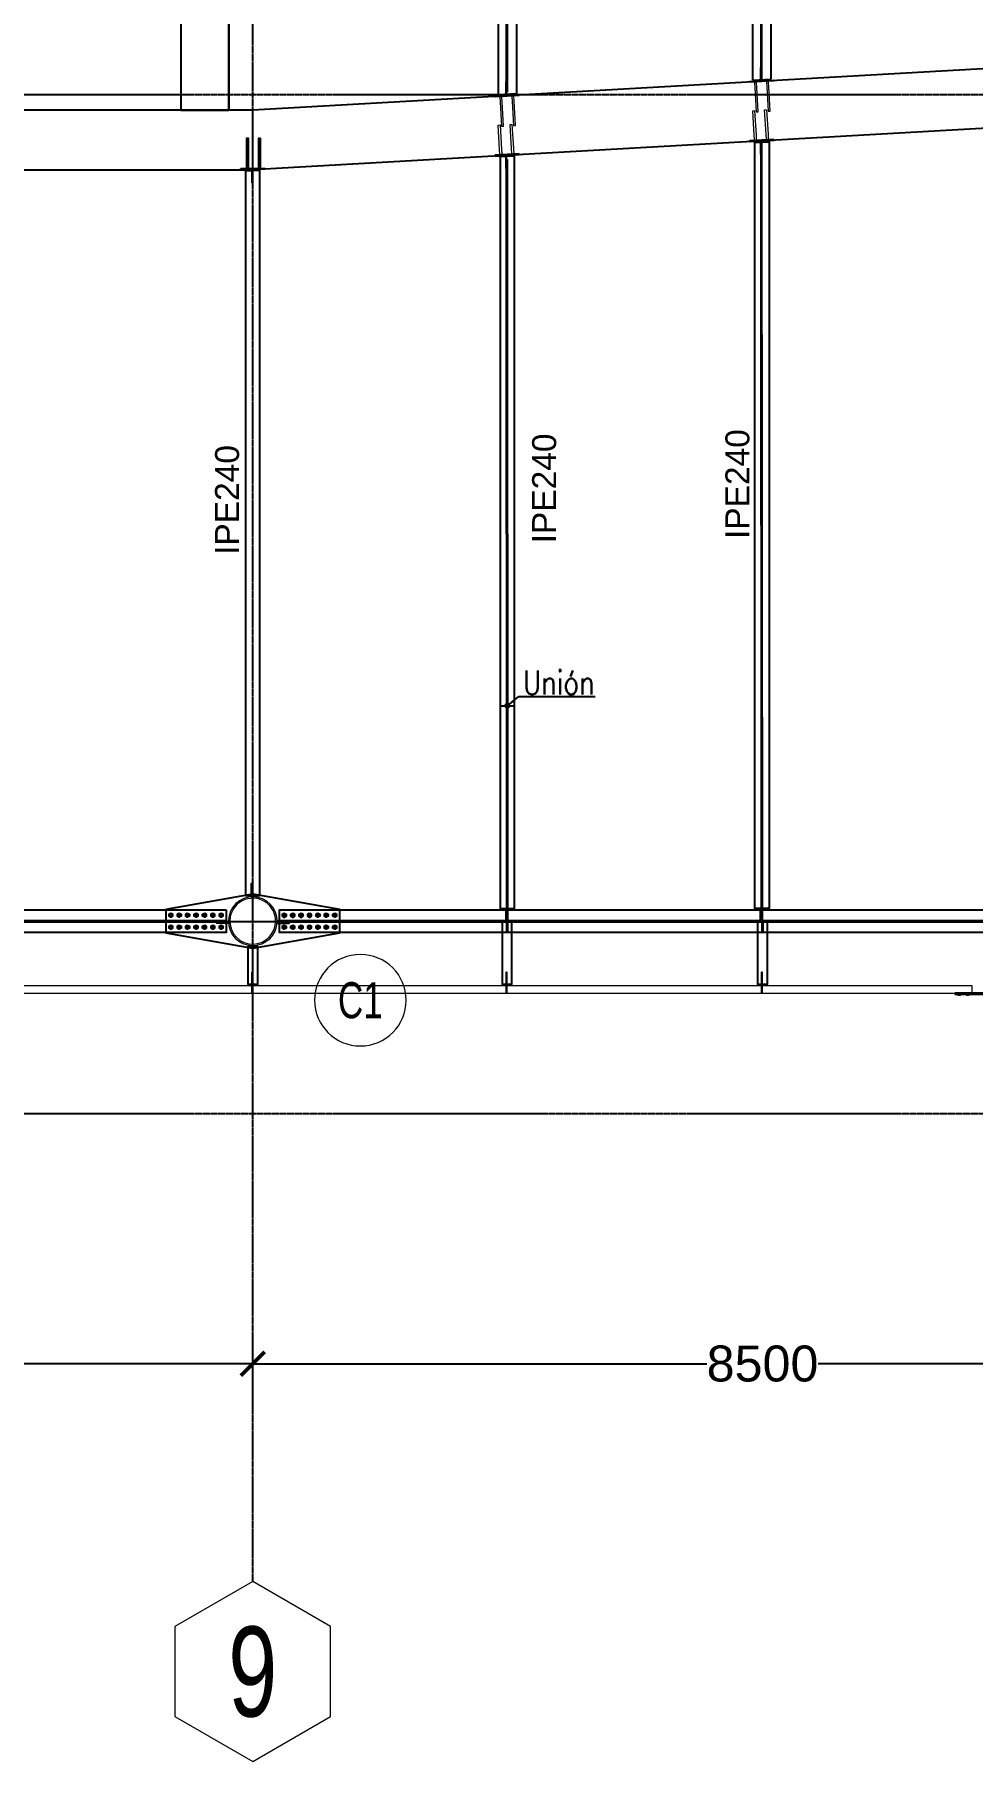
# Model space of a CAD drawing. Header units: millimetres. Extents: x -12345 to 95575, y -10691 to 31862.
# Drawn here: x 23681 to 31500, y -5407 to 9000 of the extents above; entities that cross this region are included whole.
import ezdxf
from ezdxf.enums import TextEntityAlignment as Align

# ---------------------------------------------------------------- set-up
doc = ezdxf.new("R2010")
doc.units = ezdxf.units.MM
doc.header["$LTSCALE"] = 0.9
doc.linetypes.add('DXK_LINE_DOT3', pattern=[5.9187, 2.979, -0.9799, 0.9799, -0.9799])
doc.layers.get('0').update_dxf_attribs({"color": 255})
for name, color, linetype, lineweight in [('0-1', 7, 'Continuous', 5), ('E_TEXTO', 3, 'Continuous', 9), ('E_VIGAS-1', 254, 'Continuous', 25), ('E_VIGAS-2', 5, 'Continuous', 25), ('HCB_EJES', 1, 'DXK_LINE_DOT3', 9), ('HCB_VARILLA', 5, 'Continuous', 15), ('TUBO-REDONDO', 1, 'Continuous', 9)]:
    doc.layers.add(name, color=color, linetype=linetype, lineweight=lineweight)
for name, color, linetype in [('COTAS', 8, 'Continuous'), ('HCB-EJES', 1, 'Continuous'), ('HCB-PLATINAS', 3, 'Continuous'), ('HCB-ROTULOS', 2, 'Continuous'), ('HCB_ALMA', 252, 'Continuous'), ('HCB_PANTALLAS', 6, 'Continuous'), ('HCB_PLATINA', 4, 'Continuous'), ('HCB_VIGAS', 4, 'Continuous'), ('UNIÒN', 6, 'Continuous')]:
    doc.layers.add(name, color=color, linetype=linetype)
doc.styles.add('Arial Narrow', font='', dxfattribs={"height": 0.2})
doc.styles.add('CNI_COTAS', font='romans.shx', dxfattribs={"width": 0.8})
doc.styles.add('VERDANA', font='arial.ttf')
doc.styles.get('Arial Narrow').set_extended_font_data('Arial Narrow')
doc.dimstyles.new('1.125', dxfattribs={"dimscale": 0, "dimtxt": 300, "dimasz": 200, "dimexe": 4, "dimexo": 4, "dimgap": 15, "dimtad": 0, "dimdec": 0, "dimzin": 4, "dimdsep": 46, "dimtxsty": 'VERDANA', "dimblk": 'ARCHTICK', "dimcen": -10, "dimclrd": 256, "dimclrt": 3, "dimadec": 0, "dimazin": 0, "dimtfac": 1, "dimtdec": 0, "dimtmove": 2, "dimatfit": 0, "dimldrblk": 'OBLIQUE', "dimfxl": 0.05, "dimtolj": 1, "dimtzin": 0, "dimarcsym": 0})
doc.dimstyles.new('UNIÒN', dxfattribs={"dimscale": 0, "dimtxt": 200, "dimasz": 60, "dimexe": 4, "dimexo": 4, "dimgap": 15, "dimtad": 1, "dimdec": 0, "dimzin": 4, "dimdsep": 46, "dimtxsty": 'CNI_COTAS', "dimcen": -0.09, "dimclrd": 6, "dimclrt": 3, "dimadec": 0, "dimazin": 0, "dimtfac": 1, "dimtdec": 0, "dimtmove": 2, "dimatfit": 0, "dimfxl": 0.05, "dimtolj": 1, "dimtzin": 0, "dimarcsym": 0})

# ---------------------------------------------------------------- blocks, each defined once
blk = doc.blocks.new('_ArchTick')
at = {"color": 0, "linetype": 'ByBlock', "const_width": 0.15}
blk.add_lwpolyline([(-0.5, -0.5), (0.5, 0.5)], dxfattribs=at)
blk = doc.blocks.new('*D107')
at = {"layer": 'COTAS', "color": 0, "lineweight": -2, "transparency": 16777216}
for p, q in [((17000, -2507), (17000, -2085)), ((25500, -2507), (25500, -2085))]:
    blk.add_line(p, q, dxfattribs=at)
at = {"layer": 'COTAS', "lineweight": -2, "transparency": 16777216}
for p, q in [((17000, -2089), (20787, -2089)), ((25500, -2089), (21713, -2089))]:
    blk.add_line(p, q, dxfattribs=at)
at = {"layer": 'Defpoints', "color": 0, "transparency": 16777216}
for p in [(17000, -2089), (17000, -2511), (25500, -2511)]:
    blk.add_point(p, dxfattribs=at)
at = {"layer": 'COTAS', "lineweight": -2, "transparency": 16777216, "xscale": 200, "yscale": 200, "zscale": 200, "rotation": 180}
blk.add_blockref('_ArchTick', (17000, -2089), dxfattribs=at)
at = {"layer": 'COTAS', "lineweight": -2, "transparency": 16777216, "xscale": 200, "yscale": 200, "zscale": 200}
blk.add_blockref('_ArchTick', (25500, -2089), dxfattribs=at)
at = {"layer": 'COTAS', "color": 3, "transparency": 16777216, "insert": (21250, -2089), "char_height": 300, "attachment_point": 5, "style": 'VERDANA'}
blk.add_mtext('\\A1;8500', dxfattribs=at)
blk = doc.blocks.new('_Oblique')
at = {"color": 0, "linetype": 'ByBlock', "lineweight": -2}
blk.add_line((-0.5, -0.5), (0.5, 0.5), dxfattribs=at)
blk = doc.blocks.new('*D108')
at = {"layer": 'COTAS', "color": 0, "lineweight": -2, "transparency": 16777216}
for p, q in [((25500, -2507), (25500, -2085)), ((34000, -2507), (34000, -2085))]:
    blk.add_line(p, q, dxfattribs=at)
at = {"layer": 'COTAS', "lineweight": -2, "transparency": 16777216}
for p, q in [((25500, -2089), (29287, -2089)), ((34000, -2089), (30213, -2089))]:
    blk.add_line(p, q, dxfattribs=at)
at = {"layer": 'Defpoints', "color": 0, "transparency": 16777216}
for p in [(25500, -2089), (25500, -2511), (34000, -2511)]:
    blk.add_point(p, dxfattribs=at)
at = {"layer": 'COTAS', "lineweight": -2, "transparency": 16777216, "xscale": 200, "yscale": 200, "zscale": 200, "rotation": 180}
blk.add_blockref('_ArchTick', (25500, -2089), dxfattribs=at)
at = {"layer": 'COTAS', "lineweight": -2, "transparency": 16777216, "xscale": 200, "yscale": 200, "zscale": 200}
blk.add_blockref('_ArchTick', (34000, -2089), dxfattribs=at)
at = {"layer": 'COTAS', "color": 3, "transparency": 16777216, "insert": (29750, -2089), "char_height": 300, "attachment_point": 5, "style": 'VERDANA'}
blk.add_mtext('\\A1;8500', dxfattribs=at)
blk = doc.blocks.new('CNI_TAG COLUMNAS CONCRETO MARCA - CNI_COLUMNA CONCRETO-582370-PLANTA TIPO PISO 18 A PISO 23')
at = {"layer": 'E_TEXTO'}
for start, end in [(360, 180), (180, 360)]:
    blk.add_arc((0.000261, -0.000148), 0.002545, start, end, dxfattribs=at)

msp = doc.modelspace()

# ---------------------------------------------------------------- linework, layer by layer
at = {"color": 1, "linetype": 'Continuous'}
for centre, radius, start, end in [((24816.9, 1653.1), 11.5, 18.0268, 198.0268), ((24816.9, 1653.1), 11.5, 198.0268, 18.0268), ((24816.9, 1653.1), 10, 90.0268, 270.0268), ((24816.9, 1653.1), 10, 270.0268, 90.0268), ((24886.9, 1653.1), 11.5, 18.0268, 198.0268), ((24886.9, 1653.1), 11.5, 198.0268, 18.0268), ((24886.9, 1653.1), 10, 90.0268, 270.0268), ((24886.9, 1653.1), 10, 270.0268, 90.0268), ((24956.9, 1653.1), 11.5, 18.0268, 198.0268), ((24956.9, 1653.1), 11.5, 198.0268, 18.0268), ((24956.9, 1653.1), 10, 90.0268, 270.0268), ((24956.9, 1653.1), 10, 270.0268, 90.0268), ((25026.9, 1653.2), 11.5, 18.0268, 198.0268), ((25026.9, 1653.2), 11.5, 198.0268, 18.0268), ((25026.9, 1653.2), 10, 90.0268, 270.0268), ((25026.9, 1653.2), 10, 270.0268, 90.0268), ((25096.9, 1653.2), 11.5, 18.0268, 198.0268), ((25096.9, 1653.2), 11.5, 198.0268, 18.0268), ((25096.9, 1653.2), 10, 90.0268, 270.0268), ((25096.9, 1653.2), 10, 270.0268, 90.0268), ((25166.9, 1653.2), 11.5, 18.0268, 198.0268), ((25166.9, 1653.2), 11.5, 198.0268, 18.0268), ((25166.9, 1653.2), 10, 90.0268, 270.0268), ((25166.9, 1653.2), 10, 270.0268, 90.0268), ((25236.9, 1653.3), 11.5, 18.0268, 198.0268), ((25236.9, 1653.3), 11.5, 198.0268, 18.0268), ((25236.9, 1653.3), 10, 90.0268, 270.0268), ((25236.9, 1653.3), 10, 270.0268, 90.0268), ((25762.9, 1652.5), 11.5, 18.0268, 198.0268), ((25762.9, 1652.5), 11.5, 198.0268, 18.0268), ((25762.9, 1652.5), 10, 90.0268, 270.0268), ((25762.9, 1652.5), 10, 270.0268, 90.0268), ((25832.9, 1652.5), 11.5, 18.0268, 198.0268), ((25832.9, 1652.5), 11.5, 198.0268, 18.0268), ((25832.9, 1652.5), 10, 90.0268, 270.0268), ((25832.9, 1652.5), 10, 270.0268, 90.0268), ((25902.9, 1652.5), 11.5, 18.0268, 198.0268), ((25902.9, 1652.5), 11.5, 198.0268, 18.0268), ((25902.9, 1652.5), 10, 90.0268, 270.0268), ((25902.9, 1652.5), 10, 270.0268, 90.0268), ((25972.9, 1652.6), 11.5, 18.0268, 198.0268), ((25972.9, 1652.6), 11.5, 198.0268, 18.0268), ((25972.9, 1652.6), 10, 90.0268, 270.0268), ((25972.9, 1652.6), 10, 270.0268, 90.0268), ((26042.9, 1652.6), 11.5, 18.0268, 198.0268), ((26042.9, 1652.6), 11.5, 198.0268, 18.0268), ((26042.9, 1652.6), 10, 90.0268, 270.0268), ((26042.9, 1652.6), 10, 270.0268, 90.0268), ((26112.9, 1652.6), 11.5, 18.0268, 198.0268), ((26112.9, 1652.6), 11.5, 198.0268, 18.0268), ((26112.9, 1652.6), 10, 90.0268, 270.0268), ((26112.9, 1652.6), 10, 270.0268, 90.0268), ((26182.9, 1652.7), 11.5, 18.0268, 198.0268), ((26182.9, 1652.7), 11.5, 198.0268, 18.0268), ((26182.9, 1652.7), 10, 90.0268, 270.0268), ((26182.9, 1652.7), 10, 270.0268, 90.0268), ((24816.9, 1553.1), 11.5, 18.0268, 198.0268), ((24816.9, 1553.1), 11.5, 198.0268, 18.0268), ((24816.9, 1553.1), 10, 90.0268, 270.0268), ((24816.9, 1553.1), 10, 270.0268, 90.0268), ((24886.9, 1553.1), 11.5, 18.0268, 198.0268), ((24886.9, 1553.1), 11.5, 198.0268, 18.0268), ((24886.9, 1553.1), 10, 90.0268, 270.0268), ((24886.9, 1553.1), 10, 270.0268, 90.0268), ((24956.9, 1553.1), 11.5, 18.0268, 198.0268), ((24956.9, 1553.1), 11.5, 198.0268, 18.0268), ((24956.9, 1553.1), 10, 90.0268, 270.0268), ((24956.9, 1553.1), 10, 270.0268, 90.0268), ((25026.9, 1553.2), 11.5, 18.0268, 198.0268), ((25026.9, 1553.2), 11.5, 198.0268, 18.0268), ((25026.9, 1553.2), 10, 90.0268, 270.0268), ((25026.9, 1553.2), 10, 270.0268, 90.0268), ((25096.9, 1553.2), 11.5, 18.0268, 198.0268), ((25096.9, 1553.2), 11.5, 198.0268, 18.0268), ((25096.9, 1553.2), 10, 90.0268, 270.0268), ((25096.9, 1553.2), 10, 270.0268, 90.0268), ((25166.9, 1553.2), 11.5, 18.0268, 198.0268), ((25166.9, 1553.2), 11.5, 198.0268, 18.0268), ((25166.9, 1553.2), 10, 90.0268, 270.0268), ((25166.9, 1553.2), 10, 270.0268, 90.0268), ((25236.9, 1553.3), 11.5, 18.0268, 198.0268), ((25236.9, 1553.3), 11.5, 198.0268, 18.0268), ((25236.9, 1553.3), 10, 90.0268, 270.0268), ((25236.9, 1553.3), 10, 270.0268, 90.0268), ((25763, 1552.5), 11.5, 18.0268, 198.0268), ((25763, 1552.5), 11.5, 198.0268, 18.0268), ((25763, 1552.5), 10, 90.0268, 270.0268), ((25763, 1552.5), 10, 270.0268, 90.0268), ((25833, 1552.5), 11.5, 18.0268, 198.0268), ((25833, 1552.5), 11.5, 198.0268, 18.0268), ((25833, 1552.5), 10, 90.0268, 270.0268), ((25833, 1552.5), 10, 270.0268, 90.0268), ((25903, 1552.5), 11.5, 18.0268, 198.0268), ((25903, 1552.5), 11.5, 198.0268, 18.0268), ((25903, 1552.5), 10, 90.0268, 270.0268), ((25903, 1552.5), 10, 270.0268, 90.0268), ((25973, 1552.6), 11.5, 18.0268, 198.0268), ((25973, 1552.6), 11.5, 198.0268, 18.0268), ((25973, 1552.6), 10, 90.0268, 270.0268), ((25973, 1552.6), 10, 270.0268, 90.0268), ((26043, 1552.6), 11.5, 18.0268, 198.0268), ((26043, 1552.6), 11.5, 198.0268, 18.0268), ((26043, 1552.6), 10, 90.0268, 270.0268), ((26043, 1552.6), 10, 270.0268, 90.0268), ((26113, 1552.6), 11.5, 18.0268, 198.0268), ((26113, 1552.6), 11.5, 198.0268, 18.0268), ((26113, 1552.6), 10, 90.0268, 270.0268), ((26113, 1552.6), 10, 270.0268, 90.0268), ((26183, 1552.7), 11.5, 18.0268, 198.0268), ((26183, 1552.7), 11.5, 198.0268, 18.0268), ((26183, 1552.7), 10, 90.0268, 270.0268), ((26183, 1552.7), 10, 270.0268, 90.0268)]:
    msp.add_arc(centre, radius, start, end, dxfattribs=at)
at = {"layer": '0-1', "color": 8}
for p, q in [((19505, 1066.6), (31495, 1066.6)), ((31495, 1066.6), (31495, 1001.6)), ((19505, 1001.6), (31495, 1001.6))]:
    msp.add_line(p, q, dxfattribs=at)
at = {"layer": 'E_VIGAS-1', "color": 30, "true_color": 0xf26722}
for p, q in [((24900.2, 17130.1), (24900.2, 8370.2)), ((25300.2, 17130.1), (25300.2, 8370.2))]:
    msp.add_line(p, q, dxfattribs=at)
msp.add_lwpolyline([(25300.2, 8370.1), (25300.1, 17130.1), (24900.1, 17130.1), (24900.2, 8370.1)], close=True, dxfattribs=at)
at = {"layer": 'E_VIGAS-2', "color": 30, "true_color": 0xf26722}
msp.add_line((38789.3, 8625.2), (25500.2, 7872.1), dxfattribs=at)
msp.add_lwpolyline([(25500.2, 7872.1), (25500.2, 8372.1), (38700.2, 9120.9)], dxfattribs=at)
at = {"layer": 'HCB-EJES', "linetype": 'DXK_LINE_DOT3'}
for p, q in [((25500, -3906.8), (25500, 29407)), ((-10844.5, 8500), (94075, 8500)), ((-6888.4, 1600), (90118.8, 1600)), ((-10844.5, 0), (94075, 0))]:
    msp.add_line(p, q, dxfattribs=at)
at = {"layer": 'HCB-PLATINAS'}
for p, q in [((27547.5, 8498.3), (27697.5, 8506.8)), ((29670, 8618.7), (29820, 8627.2))]:
    msp.add_line(p, q, dxfattribs=at)
for points in [[(29733, 8612.4), (29738.9, 8612.7), (29739, 8622.6), (29739, 8722.6), (29733, 8722.6), (29733, 8622.6)], [(27610.5, 8492), (27616.4, 8492.3), (27616.5, 8502.2), (27616.5, 8602.2), (27610.5, 8602.2), (27610.5, 8502.2)], [(29844.6, 8612.6), (29644.9, 8601.2), (29644.6, 8607.1), (29844.3, 8618.6)], [(27722.1, 8492.2), (27522.4, 8480.8), (27522.1, 8486.7), (27721.8, 8498.2)], [(29844.5, 8124.6), (29644.8, 8112.7), (29645.2, 8106.7), (29844.8, 8118.6)], [(29733, 8002.2), (29738.9, 8002.5), (29739, 8012.3), (29739, 8112.3), (29733, 8112.3), (29733, 8012.3)], [(27722, 8004.3), (27522.3, 7992.4), (27522.7, 7986.4), (27722.3, 7998.3)], [(27610.5, 7881.9), (27616.4, 7882.2), (27616.5, 7892.1), (27616.5, 7992.1), (27610.5, 7992.1), (27610.5, 7892.1)], [(25401.5, 7881.5), (25601.5, 7881.5), (25601.5, 7877.9), (25560.2, 7875.5), (25401.5, 7875.5)], [(25498.5, 7875.5), (25492.5, 7875.5), (25492.5, 7865.5), (25492.5, 7765.5), (25498.5, 7765.5), (25498.5, 7865.5)]]:
    msp.add_lwpolyline(points, close=True, dxfattribs=at)
at = {"layer": 'HCB_ALMA'}
for p, q in [((27615.4, 8519.2), (27615.4, 17000)), ((27622.5, 8519.2), (27622.5, 17000)), ((29737.9, 8630.5), (29737.9, 16871.8)), ((29745, 8630.5), (29745, 16871.8)), ((29741.5, 1708.4), (29737.9, 8096.5)), ((29748.6, 1708.4), (29745, 8096.5)), ((27618.9, 1708.4), (27615.4, 7958.3)), ((27626, 1708.4), (27622.5, 7958.3)), ((17172.8, 1607.9), (25285.3, 1607.9)), ((17172.8, 1598.5), (25283.5, 1598.5)), ((25709.4, 1608), (33838.2, 1608)), ((25709.4, 1598.6), (33836.4, 1598.6))]:
    msp.add_line(p, q, dxfattribs=at)
at = {"layer": 'HCB_EJES', "color": 40, "linetype": 'ByBlock', "true_color": 0xf8d731}
msp.add_lwpolyline([(24850.5, -5031.8), (25500, -5406.8), (26149.5, -5031.8), (26149.5, -4281.8), (25500, -3906.8), (24850.5, -4281.8)], close=True, dxfattribs=at)
at = {"layer": 'HCB_PANTALLAS'}
msp.add_lwpolyline([(17000.1, 8370.2), (17000.1, 7870.2), (25500.1, 7870.2), (25500.1, 8370.2), (21100.1, 8370.2), (21100.1, 17130.2), (25500.1, 17130.2), (25500.1, 17630.2), (17000.1, 17630.2), (17000.1, 17130.2), (20700.1, 17130.2), (20700.1, 8370.2)], close=True, dxfattribs=at)
at = {"layer": 'HCB_PLATINA', "color": 8}
for p, q in [((27617, 1578.6), (27623, 1578.6)), ((29747, 1578.6), (29753, 1578.6))]:
    msp.add_line(p, q, dxfattribs=at)
at = {"layer": 'HCB_VARILLA', "color": 5}
for points in [[(29694.5, 8602.5), (29690.8, 8603.8), (29687.2, 8602.1), (29685.3, 8601.1), (29683.2, 8595.3), (29685.4, 8557.9), (29697.1, 8353.7), (29713.1, 8354.7), (29701.4, 8558.8), (29699.2, 8596.3), (29696.5, 8601.8)], [(29794.3, 8608.2), (29790.6, 8609.5), (29787.1, 8607.8), (29785.1, 8606.9), (29783.1, 8601.1), (29785.2, 8563.6), (29797, 8359.5), (29812.9, 8360.4), (29801.2, 8564.6), (29799, 8602), (29796.4, 8607.5)], [(27572, 8482.1), (27568.3, 8483.4), (27564.7, 8481.7), (27562.8, 8480.7), (27560.7, 8474.9), (27562.9, 8437.5), (27574.6, 8233.3), (27590.6, 8234.3), (27578.9, 8438.4), (27576.7, 8475.9), (27574, 8481.4)], [(27671.8, 8487.8), (27668.1, 8489.1), (27664.6, 8487.4), (27662.6, 8486.5), (27660.6, 8480.7), (27662.7, 8443.2), (27674.5, 8239.1), (27690.4, 8240), (27678.7, 8444.2), (27676.5, 8481.6), (27673.9, 8487.1)], [(29694.2, 8117.1), (29690.6, 8115.4), (29686.9, 8116.7), (29684.9, 8117.4), (29682.2, 8122.9), (29680, 8160.4), (29667.8, 8364.5), (29683.8, 8365.5), (29695.9, 8161.3), (29698.2, 8123.9), (29696.1, 8118.1)], [(29794, 8123.1), (29790.5, 8121.4), (29786.8, 8122.7), (29784.7, 8123.4), (29782, 8128.9), (29779.8, 8166.3), (29767.6, 8370.5), (29783.6, 8371.4), (29795.7, 8167.3), (29798, 8129.8), (29796, 8124.1)], [(27571.7, 7996.9), (27568.1, 7995.2), (27564.4, 7996.4), (27562.4, 7997.2), (27559.7, 8002.7), (27557.4, 8040.1), (27545.3, 8244.2), (27561.3, 8245.2), (27573.4, 8041.1), (27575.6, 8003.6), (27573.6, 7997.8)], [(27671.5, 8002.8), (27668, 8001.1), (27664.3, 8002.4), (27662.2, 8003.1), (27659.5, 8008.6), (27657.3, 8046), (27645.1, 8250.2), (27661.1, 8251.1), (27673.2, 8047), (27675.5, 8009.6), (27673.5, 8003.8)]]:
    msp.add_lwpolyline(points, close=True, dxfattribs=at)
at = {"layer": 'HCB_VIGAS'}
for p, q in [((25491.5, 1159.1), (25497.5, 1159.1)), ((27611.5, 1159.1), (27617.5, 1159.1)), ((29741.5, 1159.1), (29747.5, 1159.1)), ((25491.5, 1079.1), (25497.5, 1079.1)), ((25491.5, 1066.6), (25497.5, 1066.6)), ((25491.5, 1019.1), (25497.5, 1019.1)), ((27611.5, 1079.1), (27617.5, 1079.1)), ((27611.5, 1066.6), (27617.5, 1066.6)), ((27611.5, 1019.1), (27617.5, 1019.1)), ((29741.5, 1079.1), (29747.5, 1079.1)), ((29741.5, 1066.6), (29747.5, 1066.6)), ((29741.5, 1019.1), (29747.5, 1019.1)), ((31384.8, 987.7), (31384.8, 995.6)), ((31395.2, 987.7), (31395.2, 995.6)), ((31454.8, 987.7), (31454.8, 995.6)), ((31465.2, 987.7), (31465.2, 995.6))]:
    msp.add_line(p, q, dxfattribs=at)
for points in [[(27547.5, 8498.3), (27547.5, 17003.5), (27697.5, 16995), (27697.5, 8506.8)], [(29670, 8618.7), (29670, 16883), (29820, 16874.5), (29820, 8627.2)], [(29685, 8099.3), (29805, 8106.1), (29805, 1708.4), (29685, 1708.4), (29685, 8099.3)], [(27562.5, 7979), (27562.5, 1708.4), (27682.5, 1708.4), (27682.5, 7985.8), (27562.5, 7979)], [(25440.2, 7860.1), (25440.2, 7860.1), (25440, 1819.6), (25440, 1816.3), (25560, 1816.3), (25560, 1819.5), (25560.2, 7865.5), (25440.2, 7860.1)], [(31379.6, 995.6), (31379.6, 987.7), (31400.4, 987.7), (31400.4, 995.6)], [(31449.6, 995.6), (31449.6, 987.7), (31470.4, 987.7), (31470.4, 995.6)]]:
    msp.add_lwpolyline(points, dxfattribs=at)
at = {"layer": 'HCB_VIGAS', "color": 5}
for points in [[(25451.9, 7883), (25455.6, 7881.5), (25459.2, 7883), (25461.2, 7883.9), (25463.6, 7889.5), (25463.6, 7927), (25463.6, 8131.5), (25447.6, 8131.5), (25447.6, 7927), (25447.6, 7889.5), (25449.9, 7883.9)], [(25551.9, 7883), (25555.6, 7881.5), (25559.2, 7883), (25561.2, 7883.9), (25563.6, 7889.5), (25563.6, 7927), (25563.6, 8131.5), (25547.6, 8131.5), (25547.6, 7927), (25547.6, 7889.5), (25549.9, 7883.9)]]:
    msp.add_lwpolyline(points, close=True, dxfattribs=at)
at = {"layer": 'HCB_VIGAS'}
for points in [[(25490.9, 1807.4), (25490.9, 1916.3), (25496.9, 1916.3), (25496.9, 1807.9), (25496.9, 1806.3), (25490.9, 1806.3)], [(25277.1, 1698.4), (25277.1, 1508.4), (24777, 1508.4), (17172.8, 1508.4), (17172.8, 1509.1), (17172.8, 1698.4), (17672.8, 1698.4), (24777, 1698.4)], [(24816.9, 1670.4), (24831.9, 1661.8), (24831.9, 1644.4), (24816.9, 1635.8), (24801.9, 1644.4), (24801.9, 1661.7)], [(24886.9, 1670.4), (24901.9, 1661.8), (24901.9, 1644.5), (24886.9, 1635.8), (24871.9, 1644.4), (24871.9, 1661.8)], [(24956.9, 1670.5), (24971.9, 1661.8), (24971.9, 1644.5), (24956.9, 1635.8), (24941.9, 1644.5), (24941.9, 1661.8)], [(25026.9, 1670.5), (25041.9, 1661.8), (25041.9, 1644.5), (25026.9, 1635.9), (25011.9, 1644.5), (25011.9, 1661.8)], [(25096.9, 1670.5), (25111.9, 1661.9), (25111.9, 1644.6), (25096.9, 1635.9), (25081.9, 1644.5), (25081.9, 1661.9)], [(25166.9, 1670.6), (25181.9, 1661.9), (25181.9, 1644.6), (25166.9, 1635.9), (25151.9, 1644.6), (25151.9, 1661.9)], [(25297.1, 1588.6), (25297.1, 1598.6), (25294.3, 1598.6), (25197.1, 1598.6), (25197.1, 1588.6), (25295.2, 1588.6)], [(25236.9, 1670.6), (25251.9, 1661.9), (25251.9, 1644.6), (25236.9, 1636), (25221.9, 1644.6), (25221.9, 1661.9)], [(25703, 1587.5), (25704.7, 1587.5), (25803, 1587.5), (25803, 1597.5), (25705.6, 1597.5), (25703, 1597.5)], [(33340.2, 1698.4), (33840, 1698.4), (33840, 1508.4), (33340, 1508.4), (26223, 1508.4), (25723, 1508.4), (25723, 1698.4), (26223, 1698.4)], [(25762.9, 1669.8), (25777.9, 1661.1), (25777.9, 1643.8), (25762.9, 1635.1), (25747.9, 1643.8), (25747.9, 1661.1)], [(25832.9, 1669.8), (25847.9, 1661.2), (25847.9, 1643.8), (25832.9, 1635.2), (25817.9, 1643.8), (25817.9, 1661.2)], [(25902.9, 1669.9), (25917.9, 1661.2), (25917.9, 1643.9), (25902.9, 1635.2), (25887.9, 1643.9), (25887.9, 1661.2)], [(25972.9, 1669.9), (25987.9, 1661.2), (25987.9, 1643.9), (25972.9, 1635.2), (25957.9, 1643.9), (25957.9, 1661.2)], [(26042.9, 1669.9), (26057.9, 1661.3), (26057.9, 1643.9), (26042.9, 1635.3), (26027.9, 1643.9), (26027.9, 1661.3)], [(26112.9, 1670), (26127.9, 1661.3), (26127.9, 1644), (26112.9, 1635.3), (26097.9, 1644), (26097.9, 1661.3)], [(26182.9, 1670), (26197.9, 1661.3), (26197.9, 1644), (26182.9, 1635.3), (26167.9, 1644), (26167.9, 1661.3)], [(27579, 1508.4), (27579, 1076.6), (27661, 1076.6), (27661, 1508.4), (27661, 1598.7), (27579, 1598.7)], [(27608.9, 1608), (27618.9, 1608), (27618.9, 1698.3), (27608.9, 1698.3)], [(27623, 1598.6), (27623, 1508.3), (27617, 1508.3), (27617, 1598.6)], [(27618.9, 1618), (27626, 1618), (27626, 1708.4), (27618.9, 1708.4)], [(29709, 1508.4), (29709, 1076.6), (29791, 1076.6), (29791, 1508.4), (29791, 1598.7), (29709, 1598.7)], [(29731.5, 1608), (29741.5, 1608), (29741.5, 1698.3), (29731.5, 1698.3)], [(29741.5, 1618), (29748.6, 1618), (29748.6, 1708.4), (29741.5, 1708.4)], [(29753, 1598.6), (29753, 1508.3), (29747, 1508.3), (29747, 1598.6)], [(24816.9, 1570.4), (24831.9, 1561.8), (24831.9, 1544.4), (24816.9, 1535.8), (24801.9, 1544.4), (24801.9, 1561.7)], [(24886.9, 1570.4), (24901.9, 1561.8), (24901.9, 1544.5), (24886.9, 1535.8), (24871.9, 1544.4), (24871.9, 1561.8)], [(24956.9, 1570.5), (24971.9, 1561.8), (24971.9, 1544.5), (24956.9, 1535.8), (24941.9, 1544.5), (24941.9, 1561.8)], [(25026.9, 1570.5), (25041.9, 1561.8), (25041.9, 1544.5), (25026.9, 1535.9), (25011.9, 1544.5), (25011.9, 1561.8)], [(25096.9, 1570.5), (25111.9, 1561.9), (25111.9, 1544.6), (25096.9, 1535.9), (25081.9, 1544.5), (25081.9, 1561.9)], [(25166.9, 1570.6), (25181.9, 1561.9), (25181.9, 1544.6), (25166.9, 1535.9), (25151.9, 1544.6), (25151.9, 1561.9)], [(25236.9, 1570.6), (25251.9, 1561.9), (25251.9, 1544.6), (25236.9, 1536), (25221.9, 1544.6), (25221.9, 1561.9)], [(25763, 1569.8), (25778, 1561.1), (25778, 1543.8), (25763, 1535.1), (25748, 1543.8), (25748, 1561.1)], [(25833, 1569.8), (25848, 1561.2), (25848, 1543.8), (25833, 1535.2), (25818, 1543.8), (25818, 1561.2)], [(25903, 1569.9), (25918, 1561.2), (25918, 1543.9), (25903, 1535.2), (25888, 1543.9), (25888, 1561.2)], [(25973, 1569.9), (25988, 1561.2), (25988, 1543.9), (25973, 1535.2), (25958, 1543.9), (25958, 1561.2)], [(26043, 1569.9), (26058, 1561.3), (26058, 1543.9), (26043, 1535.3), (26028, 1543.9), (26028, 1561.3)], [(26113, 1570), (26128, 1561.3), (26128, 1544), (26113, 1535.3), (26098, 1544), (26098, 1561.3)], [(26183, 1570), (26198, 1561.3), (26198, 1544), (26183, 1535.3), (26168, 1544), (26168, 1561.3)], [(25459, 1381.5), (25459, 1076.6), (25541, 1076.6), (25541, 1381.4), (25541, 1390.3), (25459, 1390.3)], [(25497.5, 1076.6), (25497.5, 1174.1), (25491.5, 1174.1), (25491.5, 1076.6), (25491.5, 1066.6), (25491.5, 1009.1), (25497.5, 1009.1), (25497.5, 1066.6)], [(27617.5, 1076.6), (27617.5, 1174.1), (27611.5, 1174.1), (27611.5, 1076.6), (27611.5, 1066.6), (27611.5, 1009.1), (27617.5, 1009.1), (27617.5, 1066.6)], [(29747.5, 1076.6), (29747.5, 1174.1), (29741.5, 1174.1), (29741.5, 1076.6), (29741.5, 1066.6), (29741.5, 1009.1), (29747.5, 1009.1), (29747.5, 1066.6)], [(31505, 1001.6), (31495, 1001.6), (31355, 1001.6), (31355, 995.6), (31645, 995.6), (31645, 1001.6)]]:
    msp.add_lwpolyline(points, close=True, dxfattribs=at)
at = {"layer": 'HCB_VIGAS', "color": 8}
msp.add_lwpolyline([(24777, 1703), (25500, 1830.2), (26223, 1702.2), (26223, 1502.2), (25500.2, 1374.2), (24777, 1503)], close=True, dxfattribs=at)
msp.add_lwpolyline([(24777, 1703), (25500, 1830.2), (26223, 1702.2), (26223, 1502.2), (25500.2, 1374.2), (24777, 1503)], close=True, dxfattribs=at)
at = {"layer": 'TUBO-REDONDO'}
for points in [[(25300.1, 1568, 1), (25699.9, 1638.5, 1)], [(25311.9, 1636.5, 1), (25688.1, 1570.1, 1)]]:
    msp.add_lwpolyline(points, format="xyb", close=True, dxfattribs=at)
at = {"layer": 'UNIÒN'}
msp.add_lwpolyline([(27562.5, 3400.4), (27682.5, 3400.4)], dxfattribs=at)
at = {"layer": 'UNIÒN', "color": 2, "const_width": 25}
msp.add_lwpolyline([(27610, 3400.4, 1), (27635, 3400.4, 1)], format="xyb", close=True, dxfattribs=at)

# ---------------------------------------------------------------- block references
at = {"layer": 'E_TEXTO', "xscale": 149999.9999999996, "yscale": 149999.9999999996, "zscale": 149999.9999999996}
msp.add_blockref('CNI_TAG COLUMNAS CONCRETO MARCA - CNI_COLUMNA CONCRETO-582370-PLANTA TIPO PISO 18 A PISO 23', (26358, 966.1), dxfattribs=at)

# ---------------------------------------------------------------- texts
at = {"layer": 'E_TEXTO', "style": 'VERDANA'}
for p in [(28029.2, 5213.2), (29640.3, 5249.3), (25385.6, 5116.9)]:
    msp.add_text('IPE240', height=200, rotation=90, dxfattribs=at).set_placement(p, align=Align.CENTER)
at = {"layer": 'E_TEXTO', "style": 'Arial Narrow', "width": 0.85}
msp.add_text('C1', height=300, dxfattribs=at).set_placement((26397.1, 943.8), align=Align.MIDDLE_CENTER)
at = {"layer": 'HCB-ROTULOS', "color": 4, "style": 'VERDANA', "width": 0.7}
msp.add_text('9', height=750, dxfattribs=at).set_placement((25500, -4656.8), align=Align.MIDDLE_CENTER)
at = {"layer": 'UNIÒN', "color": 3, "insert": (27754.1, 3493.3), "char_height": 200, "attachment_point": 7, "style": 'CNI_COTAS'}
msp.add_mtext('Unión', dxfattribs=at)

# ---------------------------------------------------------------- dimensions: what is measured, and where the dimension line sits
at = {"layer": 'COTAS'}
for base, p1, p2, picture, middle in [((17000, -2089.1), (25500, -2511.2), (17000, -2511.2), '*D107', (21250, -2089.1)), ((25500, -2089.1), (34000, -2511.2), (25500, -2511.2), '*D108', (29750, -2089.1))]:
    dim = msp.add_linear_dim(base=base, p1=p1, p2=p2, dimstyle='1.125', override={"dimscale": 1}, dxfattribs=at)
    dim.commit()
    dim.dimension.update_dxf_attribs({"geometry": picture, "text_midpoint": middle})

# ---------------------------------------------------------------- leaders
at = {"layer": 'UNIÒN', "annotation_type": 0, "has_hookline": 1, "hookline_direction": 0, "text_width": 601.9}
msp.add_leader([(27622.5, 3400.4), (27717.6, 3478.3), (27739.1, 3478.3)], dimstyle='UNIÒN', override={"dimscale": 1}, dxfattribs=at)

doc.saveas('drawing.dxf')
